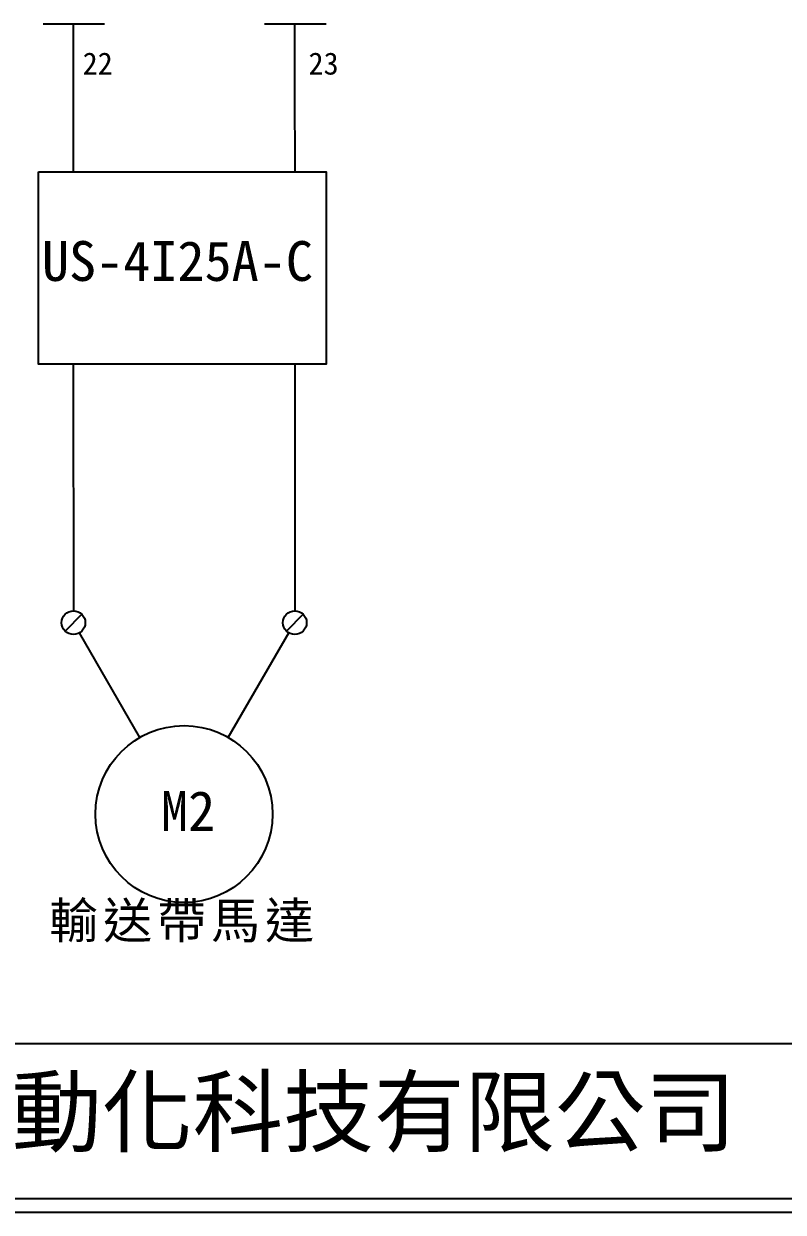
# Model space of a CAD drawing. Extents: x 10 to 297, y 3 to 207.
# Drawn here: x 74.3 to 142.9, y 3 to 110.4 of the extents above; entities that cross this region are included whole.
import ezdxf

# ---------------------------------------------------------------- set-up
doc = ezdxf.new("R2010")
doc.units = 0
doc.layers.get('0').update_dxf_attribs({"linetype": 'CONTINUOUS'})
doc.layers.add('圖框層', color=7, linetype='CONTINUOUS')
doc.layers.add('標尺寸層', color=3, linetype='CONTINUOUS')
doc.styles.add('STSL', font='kaiu.ttf')
doc.styles.add('標楷體', font='kaiu.ttf')

msp = doc.modelspace()

# ---------------------------------------------------------------- linework, layer by layer
at = {"color": 0}
for p, q in [((78.73, 110.42), (78.73, 104.56)), ((98.73, 110.42), (98.73, 104.56)), ((78.73, 104.56), (78.74, 97.03)), ((98.73, 104.56), (98.74, 97.03)), ((78.74, 79.65), (78.75, 57.36)), ((98.74, 79.65), (98.75, 57.36)), ((79.51, 57.05), (77.99, 55.53)), ((99.51, 57.05), (97.99, 55.53)), ((84.74, 45.92), (79.29, 55.36)), ((92.74, 45.92), (98.2, 55.37))]:
    msp.add_line(p, q, dxfattribs=at)
for centre, radius in [((78.75, 56.29), 1.07), ((98.75, 56.29), 1.07), ((88.74, 38.99), 8)]:
    msp.add_circle(centre, radius, dxfattribs=at)
at = {"layer": '圖框層', "color": 0}
for p, q in [((11.25, 18.25), (295.75, 18.25)), ((11.25, 4.25), (295.75, 4.25)), ((10, 3), (297, 3))]:
    msp.add_line(p, q, dxfattribs=at)
at = {"layer": '標尺寸層', "color": 0}
for p, q in [((76.01, 110.42), (81.57, 110.42)), ((78.73, 110.42), (78.73, 104.56)), ((96.01, 110.42), (101.57, 110.42))]:
    msp.add_line(p, q, dxfattribs=at)
msp.add_lwpolyline([(75.59, 97.03), (101.58, 97.03), (101.58, 79.65), (75.59, 79.65)], close=True, dxfattribs=at)

# ---------------------------------------------------------------- texts
at = {"color": 0, "insert": (88.74, 30.99), "char_height": 3.25, "width": 24.1454, "attachment_point": 2, "style": '標楷體'}
msp.add_mtext('{\\T1.1;輸送帶馬達}', dxfattribs=at)
at = {"layer": '圖框層', "color": 0, "style": 'STSL'}
for s, height, p in [('22', 2, (79.58, 105.83)), ('23', 2, (99.99, 105.83)), ('US-4I25A-C', 3.6, (75.9, 87.18)), ('M2', 3.6, (86.66, 37.47)), ('泓陞自動化科技有限公司', 6, (48.6, 9.08))]:
    msp.add_text(s, height=height, dxfattribs=at).set_placement(p)

doc.saveas('drawing.dxf')
